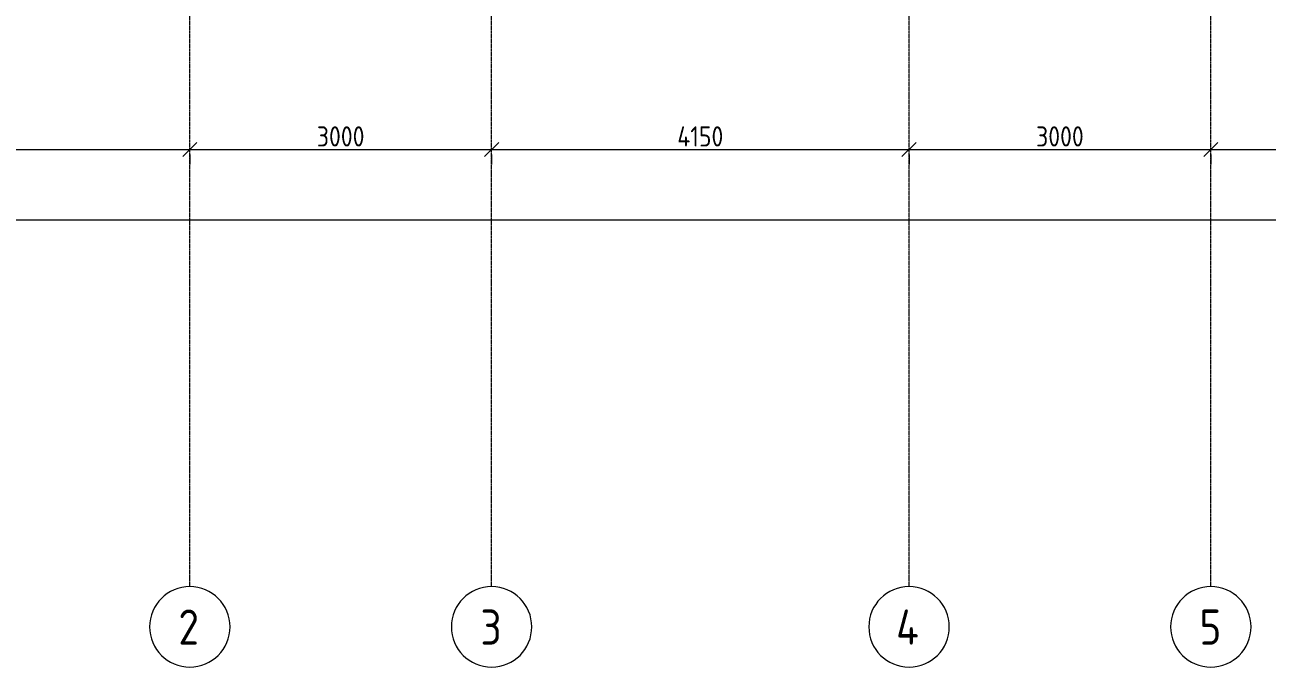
# Model space of a CAD drawing. Header units: millimetres. Extents: x -11886 to 379896, y -8130 to 47743.
# Drawn here: x 214897 to 227247, y -6109 to 270 of the extents above; entities that cross this region are included whole.
import ezdxf

# ---------------------------------------------------------------- set-up
doc = ezdxf.new("R2010")
doc.units = ezdxf.units.MM
doc.linetypes.add('ADSK_Линия сетки', pattern=[25, 20, -2.5, 0, -2.5])
doc.layers.add('Оси', color=7, linetype='Continuous', lineweight=9)
doc.layers.add('Размеры', color=7, linetype='Continuous', lineweight=9)
doc.styles.add('GOST Common', font='GOST_Common.ttf', dxfattribs={"width": 0.9, "height": 350})
doc.styles.add('GOST Common_1', font='GOST_Common.ttf', dxfattribs={"width": 0.9, "height": 200})
doc.dimstyles.new('ADSK_Основной_2_5_мм', dxfattribs={"dimscale": 304.8, "dimtxt": 251.428749, "dimasz": 0.463911, "dimexe": 0.492126, "dimexo": 0.492126, "dimgap": 0.098425, "dimtad": 1, "dimdec": 1, "dimrnd": 0.1, "dimdsep": 46, "dimtxsty": 'GOST Common_1', "dimblk1": 'OBLIQUE', "dimblk2": 'OBLIQUE', "dimsah": 1, "dimcen": 0.09, "dimdle": 0.492126, "dimazin": 2, "dimtfac": 1, "dimtdec": 4, "dimtix": 1, "dimtmove": 0, "dimatfit": 3, "dimfxl": 1, "dimtvp": 1, "dimtfill": 1, "dimtolj": 1, "dimtzin": 0, "dimlwd": 20, "dimlwe": 20, "dimarcsym": 2})

# ---------------------------------------------------------------- blocks, each defined once
blk = doc.blocks.new('Ось сетки - Круг_Ø8 мм-6577-03 План 3-го этажа')
at = {"layer": 'Оси', "lineweight": 20}
for start, end in [(360, 180), (180, 360)]:
    blk.add_arc((0, 0), 4, start, end, dxfattribs=at)
blk = doc.blocks.new('_Oblique')
at = {"color": 0, "linetype": 'ByBlock', "lineweight": -2}
blk.add_line((-0.5, -0.5), (0.5, 0.5), dxfattribs=at)
blk = doc.blocks.new('*D2256')
at = {"layer": 'Defpoints', "color": 0, "transparency": 16777216}
for p in [(210037, -868), (216537, -868), (216537, -968)]:
    blk.add_point(p, dxfattribs=at)
at = {"layer": 'Размеры', "color": 0, "lineweight": 20, "transparency": 16777216}
for p, q in [((209887, -968), (216687, -968)), ((210037, -1018), (210037, -1118)), ((216537, -1018), (216537, -1118))]:
    blk.add_line(p, q, dxfattribs=at)
at = {"layer": 'Размеры', "color": 0, "lineweight": 20, "transparency": 16777216, "xscale": 141.4, "yscale": 141.4, "zscale": 141.4, "rotation": 180}
blk.add_blockref('_Oblique', (210037, -968), dxfattribs=at)
at = {"layer": 'Размеры', "color": 0, "lineweight": 20, "transparency": 16777216, "xscale": 141.4, "yscale": 141.4, "zscale": 141.4}
blk.add_blockref('_Oblique', (216537, -968), dxfattribs=at)
at = {"layer": 'Размеры', "color": 0, "lineweight": 20, "transparency": 16777216, "insert": (213287, -838), "char_height": 200, "width": 756.84, "attachment_point": 5, "style": 'GOST Common_1', "bg_fill": 3, "box_fill_scale": 1.1, "bg_fill_color": 256, "bg_fill_true_color": 13158600, "bg_fill_transparency": 0}
blk.add_mtext('\\A1;6500', dxfattribs=at)
blk = doc.blocks.new('*D2257')
at = {"layer": 'Defpoints', "color": 0, "transparency": 16777216}
for p in [(216537, -868), (219537, -868), (219537, -968)]:
    blk.add_point(p, dxfattribs=at)
at = {"layer": 'Размеры', "color": 0, "lineweight": 20, "transparency": 16777216}
for p, q in [((216387, -968), (219687, -968)), ((216537, -1018), (216537, -1118)), ((219537, -1018), (219537, -1118))]:
    blk.add_line(p, q, dxfattribs=at)
at = {"layer": 'Размеры', "color": 0, "lineweight": 20, "transparency": 16777216, "xscale": 141.4, "yscale": 141.4, "zscale": 141.4, "rotation": 180}
blk.add_blockref('_Oblique', (216537, -968), dxfattribs=at)
at = {"layer": 'Размеры', "color": 0, "lineweight": 20, "transparency": 16777216, "xscale": 141.4, "yscale": 141.4, "zscale": 141.4}
blk.add_blockref('_Oblique', (219537, -968), dxfattribs=at)
at = {"layer": 'Размеры', "color": 0, "lineweight": 20, "transparency": 16777216, "insert": (218037, -838), "char_height": 200, "width": 756.84, "attachment_point": 5, "style": 'GOST Common_1', "bg_fill": 3, "box_fill_scale": 1.1, "bg_fill_color": 256, "bg_fill_true_color": 13158600, "bg_fill_transparency": 0}
blk.add_mtext('\\A1;3000', dxfattribs=at)
blk = doc.blocks.new('*D2258')
at = {"layer": 'Defpoints', "color": 0, "transparency": 16777216}
for p in [(219537, -868), (223687, -868), (223687, -968)]:
    blk.add_point(p, dxfattribs=at)
at = {"layer": 'Размеры', "color": 0, "lineweight": 20, "transparency": 16777216}
for p, q in [((219387, -968), (223837, -968)), ((219537, -1018), (219537, -1118)), ((223687, -1018), (223687, -1118))]:
    blk.add_line(p, q, dxfattribs=at)
at = {"layer": 'Размеры', "color": 0, "lineweight": 20, "transparency": 16777216, "xscale": 141.4, "yscale": 141.4, "zscale": 141.4, "rotation": 180}
blk.add_blockref('_Oblique', (219537, -968), dxfattribs=at)
at = {"layer": 'Размеры', "color": 0, "lineweight": 20, "transparency": 16777216, "xscale": 141.4, "yscale": 141.4, "zscale": 141.4}
blk.add_blockref('_Oblique', (223687, -968), dxfattribs=at)
at = {"layer": 'Размеры', "color": 0, "lineweight": 20, "transparency": 16777216, "insert": (221612, -838), "char_height": 200, "width": 726.16, "attachment_point": 5, "style": 'GOST Common_1', "bg_fill": 3, "box_fill_scale": 1.1, "bg_fill_color": 256, "bg_fill_true_color": 13158600, "bg_fill_transparency": 0}
blk.add_mtext('\\A1;4150', dxfattribs=at)
blk = doc.blocks.new('*D2259')
at = {"layer": 'Defpoints', "color": 0, "transparency": 16777216}
for p in [(223687, -868), (226687, -868), (226687, -968)]:
    blk.add_point(p, dxfattribs=at)
at = {"layer": 'Размеры', "color": 0, "lineweight": 20, "transparency": 16777216}
for p, q in [((223537, -968), (226837, -968)), ((223687, -1018), (223687, -1118)), ((226687, -1018), (226687, -1118))]:
    blk.add_line(p, q, dxfattribs=at)
at = {"layer": 'Размеры', "color": 0, "lineweight": 20, "transparency": 16777216, "xscale": 141.4, "yscale": 141.4, "zscale": 141.4, "rotation": 180}
blk.add_blockref('_Oblique', (223687, -968), dxfattribs=at)
at = {"layer": 'Размеры', "color": 0, "lineweight": 20, "transparency": 16777216, "xscale": 141.4, "yscale": 141.4, "zscale": 141.4}
blk.add_blockref('_Oblique', (226687, -968), dxfattribs=at)
at = {"layer": 'Размеры', "color": 0, "lineweight": 20, "transparency": 16777216, "insert": (225187, -838), "char_height": 200, "width": 756.84, "attachment_point": 5, "style": 'GOST Common_1', "bg_fill": 3, "box_fill_scale": 1.1, "bg_fill_color": 256, "bg_fill_true_color": 13158600, "bg_fill_transparency": 0}
blk.add_mtext('\\A1;3000', dxfattribs=at)
blk = doc.blocks.new('*D2260')
at = {"layer": 'Defpoints', "color": 0, "transparency": 16777216}
for p in [(226687, -868), (234587, -868), (234587, -968)]:
    blk.add_point(p, dxfattribs=at)
at = {"layer": 'Размеры', "color": 0, "lineweight": 20, "transparency": 16777216}
for p, q in [((226537, -968), (234737, -968)), ((226687, -1018), (226687, -1118)), ((234587, -1018), (234587, -1118))]:
    blk.add_line(p, q, dxfattribs=at)
at = {"layer": 'Размеры', "color": 0, "lineweight": 20, "transparency": 16777216, "xscale": 141.4, "yscale": 141.4, "zscale": 141.4, "rotation": 180}
blk.add_blockref('_Oblique', (226687, -968), dxfattribs=at)
at = {"layer": 'Размеры', "color": 0, "lineweight": 20, "transparency": 16777216, "xscale": 141.4, "yscale": 141.4, "zscale": 141.4}
blk.add_blockref('_Oblique', (234587, -968), dxfattribs=at)
at = {"layer": 'Размеры', "color": 0, "lineweight": 20, "transparency": 16777216, "insert": (230637, -838), "char_height": 200, "width": 756.84, "attachment_point": 5, "style": 'GOST Common_1', "bg_fill": 3, "box_fill_scale": 1.1, "bg_fill_color": 256, "bg_fill_true_color": 13158600, "bg_fill_transparency": 0}
blk.add_mtext('\\A1;7900', dxfattribs=at)
blk = doc.blocks.new('*D2274')
at = {"layer": 'Defpoints', "color": 0, "transparency": 16777216}
for p in [(210037, -1568), (271887, -1568), (271887, -1668)]:
    blk.add_point(p, dxfattribs=at)
at = {"layer": 'Размеры', "color": 0, "lineweight": 20, "transparency": 16777216}
for p, q in [((209887, -1668), (272037, -1668)), ((210037, -1718), (210037, -1818)), ((271887, -1718), (271887, -1818))]:
    blk.add_line(p, q, dxfattribs=at)
at = {"layer": 'Размеры', "color": 0, "lineweight": 20, "transparency": 16777216, "xscale": 141.4, "yscale": 141.4, "zscale": 141.4, "rotation": 180}
blk.add_blockref('_Oblique', (210037, -1668), dxfattribs=at)
at = {"layer": 'Размеры', "color": 0, "lineweight": 20, "transparency": 16777216, "xscale": 141.4, "yscale": 141.4, "zscale": 141.4}
blk.add_blockref('_Oblique', (271887, -1668), dxfattribs=at)
at = {"layer": 'Размеры', "color": 0, "lineweight": 20, "transparency": 16777216, "insert": (240962, -1538), "char_height": 200, "width": 889.8, "attachment_point": 5, "style": 'GOST Common_1', "bg_fill": 3, "box_fill_scale": 1.1, "bg_fill_color": 256, "bg_fill_true_color": 13158600, "bg_fill_transparency": 0}
blk.add_mtext('\\A1;61850', dxfattribs=at)

msp = doc.modelspace()

# ---------------------------------------------------------------- linework, layer by layer
at = {"layer": 'Оси', "linetype": 'ADSK_Линия сетки'}
for p, q in [((216537.16, -5309.21), (216537.16, 44571.85)), ((219537.16, -5309.21), (219537.16, 44571.85)), ((223687.16, -5309.21), (223687.16, 21818.8)), ((226687.16, -5309.21), (226687.16, 21818.8))]:
    msp.add_line(p, q, dxfattribs=at)

# ---------------------------------------------------------------- block references
at = {"layer": 'Оси', "lineweight": 20, "xscale": 99.99999999999993, "yscale": 99.99999999999993, "zscale": 99.99999999999993}
for p in [(216537.16, -5709.21), (219537.16, -5709.21), (223687.16, -5709.21), (226687.16, -5709.21)]:
    msp.add_blockref('Ось сетки - Круг_Ø8 мм-6577-03 План 3-го этажа', p, dxfattribs=at)

# ---------------------------------------------------------------- texts
at = {"layer": 'Оси', "char_height": 350, "attachment_point": 1, "style": 'GOST Common'}
for s, insert, width in [('\\fGOST Common|b0|i0|c204|p34|;\\W.9;2', (216423.38, -5536.68), 274.1771), ('\\fGOST Common|b0|i0|c204|p34|;\\W.9;3', (219426.08, -5536.68), 266.9619), ('\\fGOST Common|b0|i0|c204|p34|;\\W.9;4', (223558.53, -5536.68), 310.2531), ('\\fGOST Common|b0|i0|c204|p34|;\\W.9;5', (226573.38, -5536.68), 274.1771)]:
    msp.add_mtext(s, dxfattribs=dict(at, insert=insert, width=width))

# ---------------------------------------------------------------- next in the draw order: dimensions: what is measured, and where the dimension line sits
at = {"layer": 'Размеры', "lineweight": 20}
for base, p1, p2, override, picture, middle in [((216537.16, -967.89), (210037.16, -867.91), (216537.16, -867.91), {"dimpost": '<>', "dimfxl": 6500}, '*D2256', (213287.16, -837.89)), ((271887.16, -1667.89), (210037.16, -1567.91), (271887.16, -1567.91), {"dimpost": '<>', "dimfxl": 61850}, '*D2274', (240962.16, -1537.89))]:
    dim = msp.add_linear_dim(base=base, p1=p1, p2=p2, dimstyle='ADSK_Основной_2_5_мм', override=override, dxfattribs=at)
    dim.commit()
    dim.dimension.update_dxf_attribs({"geometry": picture, "text_midpoint": middle})

# ---------------------------------------------------------------- next in the draw order: dimensions: what is measured, and where the dimension line sits
dim = msp.add_linear_dim(base=(219537.16, -967.89), p1=(216537.16, -867.91), p2=(219537.16, -867.91), dimstyle='ADSK_Основной_2_5_мм', override={"dimpost": '<>', "dimfxl": 3000}, dxfattribs=at)
dim.commit()
dim.dimension.update_dxf_attribs({"geometry": '*D2257', "text_midpoint": (218037.16, -837.89)})

# ---------------------------------------------------------------- next in the draw order: dimensions: what is measured, and where the dimension line sits
dim = msp.add_linear_dim(base=(223687.16, -967.89), p1=(219537.16, -867.91), p2=(223687.16, -867.91), dimstyle='ADSK_Основной_2_5_мм', override={"dimpost": '<>', "dimfxl": 4150}, dxfattribs=at)
dim.commit()
dim.dimension.update_dxf_attribs({"geometry": '*D2258', "text_midpoint": (221612.16, -837.89)})

# ---------------------------------------------------------------- next in the draw order: dimensions: what is measured, and where the dimension line sits
dim = msp.add_linear_dim(base=(226687.16, -967.89), p1=(223687.16, -867.91), p2=(226687.16, -867.91), dimstyle='ADSK_Основной_2_5_мм', override={"dimpost": '<>', "dimfxl": 3000}, dxfattribs=at)
dim.commit()
dim.dimension.update_dxf_attribs({"geometry": '*D2259', "text_midpoint": (225187.16, -837.89)})

# ---------------------------------------------------------------- next in the draw order: dimensions: what is measured, and where the dimension line sits
dim = msp.add_linear_dim(base=(234587.16, -967.89), p1=(226687.16, -867.91), p2=(234587.16, -867.91), dimstyle='ADSK_Основной_2_5_мм', override={"dimpost": '<>', "dimfxl": 7900}, dxfattribs=at)
dim.commit()
dim.dimension.update_dxf_attribs({"geometry": '*D2260', "text_midpoint": (230637.16, -837.89)})

doc.saveas('drawing.dxf')
